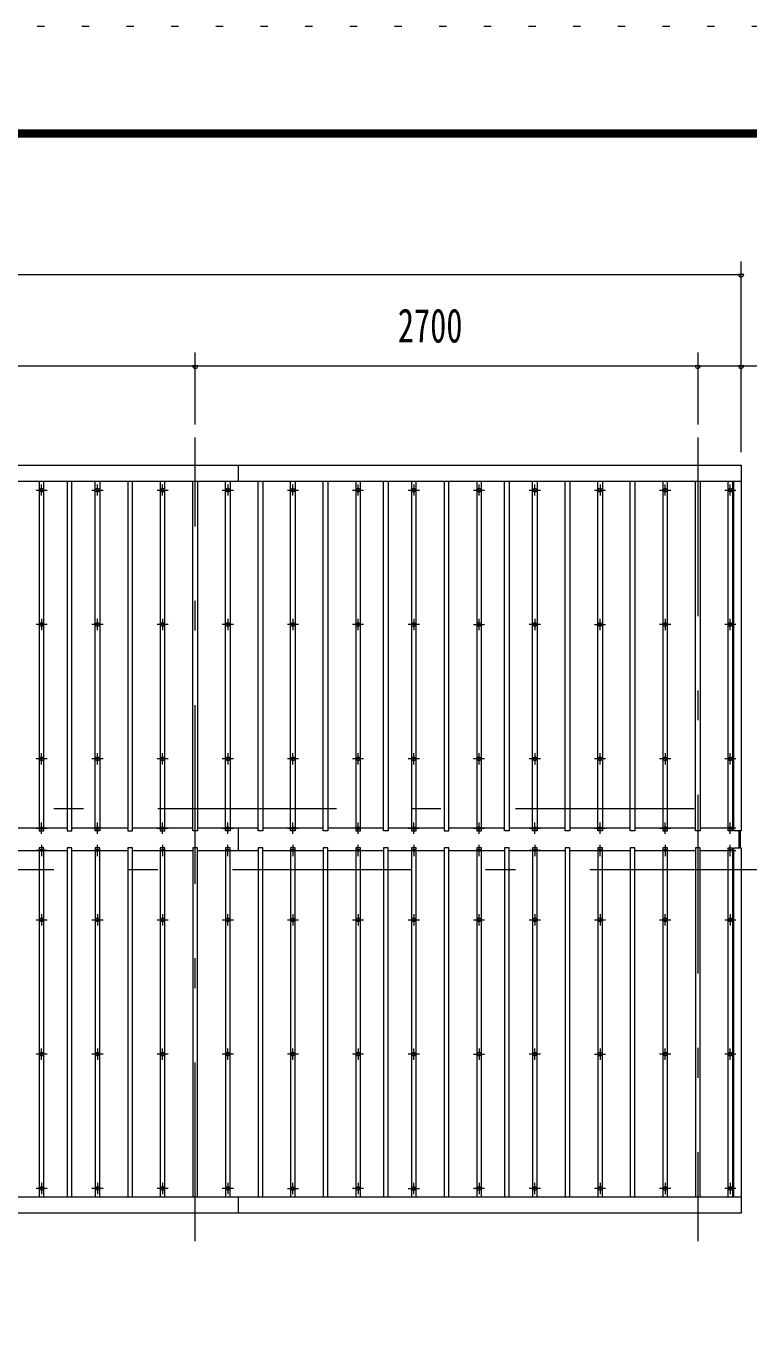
# Model space of a CAD drawing. Units: millimetres, scale not verified. Extents: x -33157 to 33170, y -14700 to 14700.
# Drawn here: x 1131 to 5015, y 7701 to 14700 of the extents above; entities that cross this region are included whole.
import ezdxf
from ezdxf.enums import TextEntityAlignment as Align

# ---------------------------------------------------------------- set-up
doc = ezdxf.new("R2010")
doc.units = ezdxf.units.MM
doc.header["$LTSCALE"] = 80
doc.linetypes.add('USER3', pattern=[24, 12, -5, 2, -5])
doc.linetypes.add('USER4', pattern=[3, 0.5, -2.5])
for name, color, linetype, lineweight in [('0-2_1-07BOLD', 7, 'Continuous', 18), ('0-3_1-27CENTER', 3, 'USER3', 18), ('0-4_1-47THIN', 4, 'Continuous', 18), ('0-5_1-57DIM', 3, 'Continuous', 18), ('0-C_F-F1PAPER', 5, 'Continuous', 18), ('0-D_F-E_J_ADD', 5, 'USER4', 18)]:
    doc.layers.add(name, color=color, linetype=linetype, lineweight=lineweight)
doc.styles.add('ＭＳ ゴシック', font='')
doc.styles.get('ＭＳ ゴシック').set_extended_font_data('MS Gothic')

msp = doc.modelspace()

# ---------------------------------------------------------------- linework, layer by layer
at = {"layer": '0-2_1-07BOLD'}
for p, q in [((2269.59, 12340.54), (2269.59, 12253.1)), ((4972.59, 12253.1), (-5693.41, 12253.1)), ((2269.59, 10392.03), (2269.59, 10271.05)), ((4962.59, 10286.06), (4962.59, 10377.02)), ((4967.59, 10377.02), (4967.59, 10286.06)), ((-5693.41, 8409.98), (4972.59, 8409.98)), ((2269.59, 8409.98), (2269.59, 8322.54))]:
    msp.add_line(p, q, dxfattribs=at)
for points in [[(-5693.41, 10377.02), (-5693.41, 12340.54), (4972.59, 12340.54), (4972.59, 10377.02), (4932.59, 10377.02), (4932.59, 12253.1)], [(4932.59, 8409.98), (4932.59, 10286.06), (4972.59, 10286.06), (4972.59, 8322.54), (-5693.41, 8322.54)]]:
    msp.add_lwpolyline(points, dxfattribs=at)
for centre in [(1214.59, 12207.36), (1514.59, 12207.36), (1864.59, 12207.36), (2214.59, 12207.36), (2564.59, 12207.36), (2914.59, 12207.36), (3214.59, 12207.36), (3564.59, 12207.36), (3864.59, 12207.36), (4214.59, 12207.36), (4564.59, 12207.36), (4914.59, 12207.36), (1214.59, 11485.7), (1514.59, 11485.7), (1864.59, 11485.7), (2214.59, 11485.7), (2564.59, 11485.7), (2914.59, 11485.7), (3214.59, 11485.7), (3564.59, 11485.7), (3864.59, 11485.7), (4214.59, 11485.7), (4564.59, 11485.7), (4914.59, 11485.7), (1214.59, 10764.04), (1514.59, 10764.04), (1864.59, 10764.04), (2214.59, 10764.04), (2564.59, 10764.04), (2914.59, 10764.04), (3214.59, 10764.04), (3564.59, 10764.04), (3864.59, 10764.04), (4214.59, 10764.04), (4564.59, 10764.04), (4914.59, 10764.04), (1214.59, 9899.04), (1514.59, 9899.04), (1864.59, 9899.04), (2214.59, 9899.04), (2564.59, 9899.04), (2914.59, 9899.04), (3214.59, 9899.04), (3564.59, 9899.04), (3864.59, 9899.04), (4214.59, 9899.04), (4564.59, 9899.04), (4914.59, 9899.04), (1214.59, 9177.38), (1514.59, 9177.38), (1864.59, 9177.38), (2214.59, 9177.38), (2564.59, 9177.38), (2914.59, 9177.38), (3214.59, 9177.38), (3564.59, 9177.38), (3864.59, 9177.38), (4214.59, 9177.38), (4564.59, 9177.38), (4914.59, 9177.38), (1214.59, 8455.72), (1514.59, 8455.72), (1864.59, 8455.72), (2214.59, 8455.72), (2564.59, 8455.72), (2914.59, 8455.72), (3214.59, 8455.72), (3564.59, 8455.72), (3864.59, 8455.72), (4214.59, 8455.72), (4564.59, 8455.72), (4914.59, 8455.72)]:
    msp.add_circle(centre, 10, dxfattribs=at)
for centre, start, end in [((1214.59, 10380.99), 46.3961, 133.6039), ((1214.59, 10401.99), 226.39838, 313.60162), ((1514.59, 10380.99), 46.3961, 133.6039), ((1514.59, 10401.99), 226.39838, 313.60162), ((1864.59, 10380.99), 46.3961, 133.6039), ((1864.59, 10401.99), 226.39838, 313.60162), ((2214.59, 10380.99), 46.3961, 133.6039), ((2214.59, 10401.99), 226.39838, 313.60162), ((2564.59, 10380.99), 46.3961, 133.6039), ((2564.59, 10401.99), 226.39838, 313.60162), ((2914.59, 10380.99), 46.3961, 133.6039), ((2914.59, 10401.99), 226.39838, 313.60162), ((3214.59, 10380.99), 46.3961, 133.6039), ((3214.59, 10401.99), 226.39838, 313.60162), ((3564.59, 10380.99), 46.3961, 133.6039), ((3564.59, 10401.99), 226.39838, 313.60162), ((3864.59, 10380.99), 46.3961, 133.6039), ((3864.59, 10401.99), 226.39838, 313.60162), ((4214.59, 10380.99), 46.3961, 133.6039), ((4214.59, 10401.99), 226.39838, 313.60162), ((4564.59, 10380.99), 46.3961, 133.6039), ((4564.59, 10401.99), 226.39838, 313.60162), ((4914.59, 10380.99), 46.3961, 133.6039), ((4914.59, 10401.99), 226.39838, 313.60162), ((1214.59, 10261.09), 46.39838, 133.60162), ((1214.59, 10282.09), 226.3961, 313.6039), ((1514.59, 10261.09), 46.39838, 133.60162), ((1514.59, 10282.09), 226.3961, 313.6039), ((1864.59, 10261.09), 46.39838, 133.60162), ((1864.59, 10282.09), 226.3961, 313.6039), ((2214.59, 10261.09), 46.39838, 133.60162), ((2214.59, 10282.09), 226.3961, 313.6039), ((2564.59, 10261.09), 46.39838, 133.60162), ((2564.59, 10282.09), 226.3961, 313.6039), ((2914.59, 10261.09), 46.39838, 133.60162), ((2914.59, 10282.09), 226.3961, 313.6039), ((3214.59, 10261.09), 46.39838, 133.60162), ((3214.59, 10282.09), 226.3961, 313.6039), ((3564.59, 10261.09), 46.39838, 133.60162), ((3564.59, 10282.09), 226.3961, 313.6039), ((3864.59, 10261.09), 46.39838, 133.60162), ((3864.59, 10282.09), 226.3961, 313.6039), ((4214.59, 10261.09), 46.39838, 133.60162), ((4214.59, 10282.09), 226.3961, 313.6039), ((4564.59, 10261.09), 46.39838, 133.60162), ((4564.59, 10282.09), 226.3961, 313.6039), ((4914.59, 10261.09), 46.39838, 133.60162), ((4914.59, 10282.09), 226.3961, 313.6039)]:
    msp.add_arc(centre, 14.5, start, end, dxfattribs=at)
at = {"layer": '0-3_1-27CENTER'}
for p, q in [((2039.59, 8172.54), (2039.59, 12490.54)), ((4739.59, 12490.54), (4739.59, 8172.54)), ((1184.59, 12207.36), (1244.59, 12207.36)), ((1214.59, 12177.37), (1214.59, 12237.37)), ((1484.59, 12207.36), (1544.59, 12207.36)), ((1514.59, 12177.37), (1514.59, 12237.37)), ((1834.59, 12207.36), (1894.59, 12207.36)), ((1864.59, 12177.37), (1864.59, 12237.37)), ((2184.59, 12207.36), (2244.59, 12207.36)), ((2214.59, 12237.37), (2214.59, 12177.37)), ((2534.59, 12207.36), (2594.59, 12207.36)), ((2564.59, 12177.37), (2564.59, 12237.37)), ((2884.59, 12207.36), (2944.59, 12207.36)), ((2914.59, 12177.37), (2914.59, 12237.37)), ((3184.59, 12207.36), (3244.59, 12207.36)), ((3214.59, 12237.37), (3214.59, 12177.37)), ((3534.59, 12207.36), (3594.59, 12207.36)), ((3564.59, 12177.37), (3564.59, 12237.37)), ((3834.59, 12207.36), (3894.59, 12207.36)), ((3864.59, 12177.37), (3864.59, 12237.37)), ((4184.59, 12207.36), (4244.59, 12207.36)), ((4214.59, 12237.37), (4214.59, 12177.37)), ((4534.59, 12207.36), (4594.59, 12207.36)), ((4564.59, 12177.37), (4564.59, 12237.37)), ((4884.59, 12207.36), (4944.6, 12207.36)), ((4914.59, 12177.37), (4914.59, 12237.37)), ((1244.59, 11485.7), (1184.59, 11485.7)), ((1214.59, 11515.7), (1214.59, 11455.7)), ((1544.59, 11485.7), (1484.59, 11485.7)), ((1514.59, 11455.7), (1514.59, 11515.7)), ((1894.59, 11485.7), (1834.59, 11485.7)), ((1864.59, 11515.7), (1864.59, 11455.7)), ((2244.59, 11485.7), (2184.59, 11485.7)), ((2214.59, 11515.7), (2214.59, 11455.7)), ((2594.59, 11485.7), (2534.59, 11485.7)), ((2564.59, 11515.7), (2564.59, 11455.7)), ((2944.59, 11485.7), (2884.59, 11485.7)), ((2914.59, 11455.7), (2914.59, 11515.7)), ((3244.59, 11485.7), (3184.59, 11485.7)), ((3214.59, 11515.7), (3214.59, 11455.7)), ((3534.59, 11485.7), (3594.59, 11485.7)), ((3564.59, 11455.7), (3564.59, 11515.7)), ((3894.59, 11485.7), (3834.59, 11485.7)), ((3864.59, 11515.7), (3864.59, 11455.7)), ((4184.59, 11485.7), (4244.59, 11485.7)), ((4214.59, 11455.7), (4214.59, 11515.7)), ((4594.59, 11485.7), (4534.59, 11485.7)), ((4564.59, 11515.7), (4564.59, 11455.7)), ((4944.6, 11485.7), (4884.59, 11485.7)), ((4914.59, 11455.7), (4914.59, 11515.7)), ((1214.59, 10734.04), (1214.59, 10794.04)), ((1514.59, 10734.04), (1514.59, 10794.04)), ((1864.59, 10734.04), (1864.59, 10794.04)), ((2214.59, 10794.04), (2214.59, 10734.04)), ((2564.59, 10734.04), (2564.59, 10794.04)), ((2914.59, 10734.04), (2914.59, 10794.04)), ((3214.59, 10734.04), (3214.59, 10794.04)), ((3564.59, 10734.04), (3564.59, 10794.04)), ((3864.59, 10794.04), (3864.59, 10734.04)), ((4214.59, 10734.04), (4214.59, 10794.04)), ((4564.59, 10794.04), (4564.59, 10734.04)), ((4914.59, 10734.04), (4914.59, 10794.04)), ((1244.59, 10764.04), (1184.59, 10764.04)), ((1544.59, 10764.04), (1484.59, 10764.04)), ((1894.59, 10764.04), (1834.59, 10764.04)), ((2244.59, 10764.04), (2184.59, 10764.04)), ((2594.59, 10764.04), (2534.59, 10764.04)), ((2944.59, 10764.04), (2884.59, 10764.04)), ((3244.59, 10764.04), (3184.59, 10764.04)), ((3594.59, 10764.04), (3534.59, 10764.04)), ((3894.59, 10764.04), (3834.59, 10764.04)), ((4244.59, 10764.04), (4184.59, 10764.04)), ((4594.59, 10764.04), (4534.59, 10764.04)), ((4944.6, 10764.04), (4884.59, 10764.04)), ((-5840.41, 10496.54), (5119.59, 10496.54)), ((1184.59, 10391.49), (1244.59, 10391.49)), ((1214.59, 10361.5), (1214.59, 10421.49)), ((1544.59, 10391.49), (1484.59, 10391.49)), ((1514.59, 10361.5), (1514.59, 10421.49)), ((1834.59, 10391.49), (1894.59, 10391.49)), ((1864.59, 10361.5), (1864.59, 10421.49)), ((2184.59, 10391.49), (2244.59, 10391.49)), ((2214.59, 10361.5), (2214.59, 10421.49)), ((2534.59, 10391.49), (2594.59, 10391.49)), ((2564.59, 10361.5), (2564.59, 10421.49)), ((2944.59, 10391.49), (2884.59, 10391.49)), ((2914.59, 10361.5), (2914.59, 10421.49)), ((3184.59, 10391.49), (3244.59, 10391.49)), ((3214.59, 10361.5), (3214.59, 10421.49)), ((3534.59, 10391.49), (3594.59, 10391.49)), ((3564.59, 10361.5), (3564.59, 10421.49)), ((3834.59, 10391.49), (3894.59, 10391.49)), ((3864.59, 10361.5), (3864.59, 10421.49)), ((4184.59, 10391.49), (4244.59, 10391.49)), ((4214.59, 10361.5), (4214.59, 10421.49)), ((4534.59, 10391.49), (4594.59, 10391.49)), ((4564.59, 10361.5), (4564.59, 10421.49)), ((4944.6, 10391.49), (4884.59, 10391.49)), ((4914.59, 10361.5), (4914.59, 10421.49)), ((1214.59, 10301.59), (1214.59, 10241.59)), ((1514.59, 10241.59), (1514.59, 10301.59)), ((1864.59, 10301.59), (1864.59, 10241.59)), ((2214.59, 10241.59), (2214.59, 10301.59)), ((2564.59, 10301.59), (2564.59, 10241.59)), ((2914.59, 10241.59), (2914.59, 10301.59)), ((3214.59, 10301.59), (3214.59, 10241.59)), ((3564.59, 10241.59), (3564.59, 10301.59)), ((3864.59, 10301.59), (3864.59, 10241.59)), ((4214.59, 10241.59), (4214.59, 10301.59)), ((4564.59, 10301.59), (4564.59, 10241.59)), ((4914.59, 10241.59), (4914.59, 10301.59)), ((1244.59, 10271.59), (1184.59, 10271.59)), ((1484.59, 10271.59), (1544.59, 10271.59)), ((1834.59, 10271.59), (1894.59, 10271.59)), ((2184.59, 10271.59), (2244.59, 10271.59)), ((2534.59, 10271.59), (2594.59, 10271.59)), ((2884.59, 10271.59), (2944.59, 10271.59)), ((3184.59, 10271.59), (3244.59, 10271.59)), ((3534.59, 10271.59), (3594.59, 10271.59)), ((3894.59, 10271.59), (3834.59, 10271.59)), ((4184.59, 10271.59), (4244.59, 10271.59)), ((4534.59, 10271.59), (4594.59, 10271.59)), ((4884.59, 10271.59), (4944.6, 10271.59)), ((5119.59, 10166.54), (-5840.41, 10166.54)), ((1184.59, 9899.04), (1244.59, 9899.04)), ((1214.59, 9929.04), (1214.59, 9869.04)), ((1484.59, 9899.04), (1544.59, 9899.04)), ((1514.59, 9929.04), (1514.59, 9869.04)), ((1834.59, 9899.04), (1894.59, 9899.04)), ((1864.59, 9929.04), (1864.59, 9869.04)), ((2184.59, 9899.04), (2244.59, 9899.04)), ((2214.59, 9869.04), (2214.59, 9929.04)), ((2534.59, 9899.04), (2594.59, 9899.04)), ((2564.59, 9929.04), (2564.59, 9869.04)), ((2884.59, 9899.04), (2944.59, 9899.04)), ((2914.59, 9929.04), (2914.59, 9869.04)), ((3184.59, 9899.04), (3244.59, 9899.04)), ((3214.59, 9929.04), (3214.59, 9869.04)), ((3534.59, 9899.04), (3594.59, 9899.04)), ((3564.59, 9869.04), (3564.59, 9929.04)), ((3834.59, 9899.04), (3894.59, 9899.04)), ((3864.59, 9929.04), (3864.59, 9869.04)), ((4184.59, 9899.04), (4244.59, 9899.04)), ((4214.59, 9929.04), (4214.59, 9869.04)), ((4534.59, 9899.04), (4594.59, 9899.04)), ((4564.59, 9869.04), (4564.59, 9929.04)), ((4884.59, 9899.04), (4944.6, 9899.04)), ((4914.59, 9929.04), (4914.59, 9869.04)), ((1244.59, 9177.38), (1184.59, 9177.38)), ((1214.59, 9147.38), (1214.59, 9207.38)), ((1544.59, 9177.38), (1484.59, 9177.38)), ((1514.59, 9207.38), (1514.59, 9147.38)), ((1894.59, 9177.38), (1834.59, 9177.38)), ((1864.59, 9147.38), (1864.59, 9207.38)), ((2244.59, 9177.38), (2184.59, 9177.38)), ((2214.59, 9147.38), (2214.59, 9207.38)), ((2594.59, 9177.38), (2534.59, 9177.38)), ((2564.59, 9147.38), (2564.59, 9207.38)), ((2944.59, 9177.38), (2884.59, 9177.38)), ((2914.59, 9207.38), (2914.59, 9147.38)), ((3244.59, 9177.38), (3184.59, 9177.38)), ((3214.59, 9147.38), (3214.59, 9207.38)), ((3534.59, 9177.38), (3594.59, 9177.38)), ((3564.59, 9207.38), (3564.59, 9147.38)), ((3894.59, 9177.38), (3834.59, 9177.38)), ((3864.59, 9147.38), (3864.59, 9207.38)), ((4184.59, 9177.38), (4244.59, 9177.38)), ((4214.59, 9207.38), (4214.59, 9147.38)), ((4594.59, 9177.38), (4534.59, 9177.38)), ((4564.59, 9147.38), (4564.59, 9207.38)), ((4944.6, 9177.38), (4884.59, 9177.38)), ((4914.59, 9147.38), (4914.59, 9207.38)), ((1214.59, 8485.72), (1214.59, 8425.72)), ((1514.59, 8485.72), (1514.59, 8425.72)), ((1864.59, 8485.72), (1864.59, 8425.72)), ((2214.59, 8485.72), (2214.59, 8425.72)), ((2564.59, 8425.72), (2564.59, 8485.72)), ((2914.59, 8485.72), (2914.59, 8425.72)), ((3214.59, 8425.72), (3214.59, 8485.72)), ((3564.59, 8485.72), (3564.59, 8425.72)), ((3864.59, 8425.72), (3864.59, 8485.72)), ((4214.59, 8485.72), (4214.59, 8425.72)), ((4564.59, 8485.72), (4564.59, 8425.72)), ((4914.59, 8485.72), (4914.59, 8425.72)), ((1244.59, 8455.72), (1184.59, 8455.72)), ((1544.59, 8455.72), (1484.59, 8455.72)), ((1894.59, 8455.72), (1834.59, 8455.72)), ((2244.59, 8455.72), (2184.59, 8455.72)), ((2534.59, 8455.72), (2594.59, 8455.72)), ((2944.59, 8455.72), (2884.59, 8455.72)), ((3184.59, 8455.72), (3244.59, 8455.72)), ((3594.59, 8455.72), (3534.59, 8455.72)), ((3894.59, 8455.72), (3834.59, 8455.72)), ((4244.59, 8455.72), (4184.59, 8455.72)), ((4594.59, 8455.72), (4534.59, 8455.72)), ((4944.6, 8455.72), (4884.59, 8455.72))]:
    msp.add_line(p, q, dxfattribs=at)
at = {"layer": '0-4_1-47THIN'}
for p, q in [((1227.09, 10377.02), (1227.09, 12253.1)), ((1377.09, 10377.02), (1377.09, 12253.1)), ((1527.09, 12253.1), (1527.09, 10377.02)), ((1702.09, 10377.02), (1702.09, 12253.1)), ((1877.09, 10377.02), (1877.09, 12253.1)), ((2052.09, 12253.1), (2052.09, 10377.02)), ((2227.09, 12253.1), (2227.09, 10377.02)), ((2402.09, 12253.1), (2402.09, 10377.02)), ((2577.09, 12253.1), (2577.09, 10377.02)), ((2752.09, 12253.1), (2752.09, 10377.02)), ((2927.09, 10377.02), (2927.09, 12253.1)), ((3077.09, 12253.1), (3077.09, 10377.02)), ((3227.09, 10377.02), (3227.09, 12253.1)), ((3402.09, 10377.02), (3402.09, 12253.1)), ((3577.09, 10377.02), (3577.09, 12253.1)), ((3727.09, 12253.1), (3727.09, 10377.02)), ((3877.09, 12253.1), (3877.09, 10377.02)), ((4052.09, 12253.1), (4052.09, 10377.02)), ((4227.09, 12253.1), (4227.09, 10377.02)), ((4402.09, 12253.1), (4402.09, 10377.02)), ((4577.09, 10377.02), (4577.09, 12253.1)), ((4752.09, 12253.1), (4752.09, 10377.02)), ((4927.09, 12253.1), (4927.09, 10377.02)), ((1202.09, 10392.03), (1077.09, 10392.03)), ((1352.09, 10392.03), (1227.09, 10392.03)), ((1502.09, 10392.03), (1377.09, 10392.03)), ((1677.09, 10392.03), (1527.09, 10392.03)), ((1852.09, 10392.03), (1702.09, 10392.03)), ((2027.09, 10392.03), (1877.09, 10392.03)), ((2202.09, 10392.03), (2052.09, 10392.03)), ((2377.09, 10392.03), (2227.09, 10392.03)), ((2552.09, 10392.03), (2402.09, 10392.03)), ((2727.09, 10392.03), (2577.09, 10392.03)), ((2902.09, 10392.03), (2752.09, 10392.03)), ((3052.09, 10392.03), (2927.09, 10392.03)), ((3202.09, 10392.03), (3077.09, 10392.03)), ((3377.09, 10392.03), (3227.09, 10392.03)), ((3552.09, 10392.03), (3402.09, 10392.03)), ((3702.09, 10392.03), (3577.09, 10392.03)), ((3852.09, 10392.03), (3727.09, 10392.03)), ((4027.09, 10392.03), (3877.09, 10392.03)), ((4202.09, 10392.03), (4052.09, 10392.03)), ((4377.09, 10392.03), (4227.09, 10392.03)), ((4552.09, 10392.03), (4402.09, 10392.03)), ((4727.09, 10392.03), (4577.09, 10392.03)), ((4902.09, 10392.03), (4752.09, 10392.03)), ((4927.09, 10392.03), (4932.59, 10392.03)), ((1077.09, 10271.05), (1202.09, 10271.05)), ((1227.09, 10271.05), (1352.09, 10271.05)), ((1377.09, 10271.05), (1502.09, 10271.05)), ((1527.09, 10271.05), (1677.09, 10271.05)), ((1702.09, 10271.05), (1852.09, 10271.05)), ((1877.09, 10271.05), (2027.09, 10271.05)), ((2052.09, 10271.05), (2202.09, 10271.05)), ((2227.09, 10271.05), (2377.09, 10271.05)), ((2402.09, 10271.05), (2552.09, 10271.05)), ((2577.09, 10271.05), (2727.09, 10271.05)), ((2752.09, 10271.05), (2902.09, 10271.05)), ((2927.09, 10271.05), (3052.09, 10271.05)), ((3077.09, 10271.05), (3202.09, 10271.05)), ((3227.09, 10271.05), (3377.09, 10271.05)), ((3402.09, 10271.05), (3552.09, 10271.05)), ((3577.09, 10271.05), (3702.09, 10271.05)), ((3727.09, 10271.05), (3852.09, 10271.05)), ((3877.09, 10271.05), (4027.09, 10271.05)), ((4052.09, 10271.05), (4202.09, 10271.05)), ((4227.09, 10271.05), (4377.09, 10271.05)), ((4402.09, 10271.05), (4552.09, 10271.05)), ((4577.09, 10271.05), (4727.09, 10271.05)), ((4752.09, 10271.05), (4902.09, 10271.05)), ((4927.09, 10271.05), (4932.59, 10271.05))]:
    msp.add_line(p, q, dxfattribs=at)
for points in [[(1202.09, 12253.1), (1202.09, 10377.02), (1227.09, 10377.02)], [(1352.09, 12253.1), (1352.09, 10377.02), (1377.09, 10377.02)], [(1527.09, 10377.02), (1502.09, 10377.02), (1502.09, 12253.1)], [(1677.09, 12253.1), (1677.09, 10377.02), (1702.09, 10377.02)], [(1852.09, 12253.1), (1852.09, 10377.02), (1877.09, 10377.02)], [(2052.09, 10377.02), (2027.09, 10377.02), (2027.09, 12253.1)], [(2227.09, 10377.02), (2202.09, 10377.02), (2202.09, 12253.1)], [(2402.09, 10377.02), (2377.09, 10377.02), (2377.09, 12253.1)], [(2577.09, 10377.02), (2552.09, 10377.02), (2552.09, 12253.1)], [(2752.09, 10377.02), (2727.09, 10377.02), (2727.09, 12253.1)], [(2902.09, 12253.1), (2902.09, 10377.02), (2927.09, 10377.02)], [(3077.09, 10377.02), (3052.09, 10377.02), (3052.09, 12253.1)], [(3202.09, 12253.1), (3202.09, 10377.02), (3227.09, 10377.02)], [(3377.09, 12253.1), (3377.09, 10377.02), (3402.09, 10377.02)], [(3552.09, 12253.1), (3552.09, 10377.02), (3577.09, 10377.02)], [(3727.09, 10377.02), (3702.09, 10377.02), (3702.09, 12253.1)], [(3877.09, 10377.02), (3852.09, 10377.02), (3852.09, 12253.1)], [(4052.09, 10377.02), (4027.09, 10377.02), (4027.09, 12253.1)], [(4227.09, 10377.02), (4202.09, 10377.02), (4202.09, 12253.1)], [(4402.09, 10377.02), (4377.09, 10377.02), (4377.09, 12253.1)], [(4552.09, 12253.1), (4552.09, 10377.02), (4577.09, 10377.02)], [(4752.09, 10377.02), (4727.09, 10377.02), (4727.09, 12253.1)], [(4927.09, 10377.02), (4902.09, 10377.02), (4902.09, 12253.1)], [(1227.09, 8409.98), (1227.09, 10286.06), (1202.09, 10286.06), (1202.09, 8409.98)], [(1377.09, 8409.98), (1377.09, 10286.06), (1352.09, 10286.06), (1352.09, 8409.98)], [(1527.09, 8409.98), (1527.09, 10286.06), (1502.09, 10286.06), (1502.09, 8409.98)], [(1702.09, 8409.98), (1702.09, 10286.06), (1677.09, 10286.06), (1677.09, 8409.98)], [(1877.09, 8409.98), (1877.09, 10286.06), (1852.09, 10286.06), (1852.09, 8409.98)], [(2052.09, 8409.98), (2052.09, 10286.06), (2027.09, 10286.06), (2027.09, 8409.98)], [(2227.09, 8409.98), (2227.09, 10286.06), (2202.09, 10286.06), (2202.09, 8409.98)], [(2402.09, 8409.98), (2402.09, 10286.06), (2377.09, 10286.06), (2377.09, 8409.98)], [(2577.09, 8409.98), (2577.09, 10286.06), (2552.09, 10286.06), (2552.09, 8409.98)], [(2752.09, 8409.98), (2752.09, 10286.06), (2727.09, 10286.06), (2727.09, 8409.98)], [(2927.09, 8409.98), (2927.09, 10286.06), (2902.09, 10286.06), (2902.09, 8409.98)], [(3077.09, 8409.98), (3077.09, 10286.06), (3052.09, 10286.06), (3052.09, 8409.98)], [(3227.09, 8409.98), (3227.09, 10286.06), (3202.09, 10286.06), (3202.09, 8409.98)], [(3402.09, 8409.98), (3402.09, 10286.06), (3377.09, 10286.06), (3377.09, 8409.98)], [(3577.09, 8409.98), (3577.09, 10286.06), (3552.09, 10286.06), (3552.09, 8409.98)], [(3727.09, 8409.98), (3727.09, 10286.06), (3702.09, 10286.06), (3702.09, 8409.98)], [(3877.09, 8409.98), (3877.09, 10286.06), (3852.09, 10286.06), (3852.09, 8409.98)], [(4052.09, 8409.98), (4052.09, 10286.06), (4027.09, 10286.06), (4027.09, 8409.98)], [(4227.09, 8409.98), (4227.09, 10286.06), (4202.09, 10286.06), (4202.09, 8409.98)], [(4402.09, 8409.98), (4402.09, 10286.06), (4377.09, 10286.06), (4377.09, 8409.98)], [(4577.09, 8409.98), (4577.09, 10286.06), (4552.09, 10286.06), (4552.09, 8409.98)], [(4752.09, 8409.98), (4752.09, 10286.06), (4727.09, 10286.06), (4727.09, 8409.98)], [(4902.09, 8409.98), (4902.09, 10286.06), (4927.09, 10286.06), (4927.09, 8409.98)]]:
    msp.add_lwpolyline(points, dxfattribs=at)
at = {"layer": '0-5_1-57DIM'}
for p, q in [((4972.59, 12410.54), (4972.59, 13435.54)), ((-5693.41, 13365.54), (4972.59, 13365.54)), ((4986.59, 13365.54), (4958.59, 13365.54)), ((2039.59, 12560.54), (2039.59, 12945.53)), ((4739.59, 12945.53), (4739.59, 12560.54)), ((-210.41, 12875.53), (2039.59, 12875.53)), ((2053.59, 12875.53), (2025.59, 12875.53)), ((2039.59, 12875.53), (4739.59, 12875.53)), ((4753.59, 12875.53), (4725.59, 12875.53)), ((4739.59, 12875.53), (4972.59, 12875.53)), ((4986.59, 12875.53), (4958.59, 12875.53)), ((4972.59, 12875.53), (5522.09, 12875.53))]:
    msp.add_line(p, q, dxfattribs=at)
for centre in [(4972.59, 13365.54), (2039.59, 12875.53), (4739.59, 12875.53), (4972.59, 12875.53)]:
    msp.add_arc(centre, 14, 180, 0, dxfattribs=at)
at = {"layer": '0-C_F-F1PAPER'}
for points in [[(32470.14, -14000), (32470.14, 14140), (-7709.86, 14140), (-7709.86, -14000)], [(32466.63, -13996.5), (32466.63, 14136.5), (-7706.36, 14136.5), (-7706.36, -13996.5)], [(32463.14, -13993), (-7702.86, -13993), (-7702.86, 14133), (32463.14, 14133)], [(32459.63, -13989.5), (32459.63, 14129.5), (-7699.36, 14129.5), (-7699.36, -13989.5)], [(32456.14, -13986), (-7695.86, -13986), (-7695.86, 14126), (32456.14, 14126)], [(32452.64, -13982.5), (32452.64, 14122.5), (-7692.36, 14122.5), (-7692.36, -13982.5)], [(32449.13, -13979), (-7688.86, -13979), (-7688.86, 14119), (32449.13, 14119)], [(32445.64, -13975.5), (32445.64, 14115.5), (-7685.36, 14115.5), (-7685.36, -13975.5)], [(32442.13, -13972), (32442.13, 14112), (-7681.86, 14112), (-7681.86, -13972)], [(32438.64, -13968.5), (32438.64, 14108.5), (-7678.36, 14108.5), (-7678.36, -13968.5)], [(32435.14, -13965), (-7674.86, -13965), (-7674.86, 14105), (32435.14, 14105)]]:
    msp.add_lwpolyline(points, close=True, dxfattribs=at)
at = {"layer": '0-D_F-E_J_ADD'}
msp.add_lwpolyline([(33170.14, -14700), (-8409.86, -14700), (-8409.86, 14700), (33170.14, 14700)], close=True, dxfattribs=at)

# ---------------------------------------------------------------- texts
at = {"layer": '0-5_1-57DIM', "color": 7, "style": 'ＭＳ ゴシック', "width": 0.7}
msp.add_text('2700', height=182.3, dxfattribs=at).set_placement((3128.35, 12945.53), align=Align.BOTTOM_LEFT)

doc.saveas('drawing.dxf')
